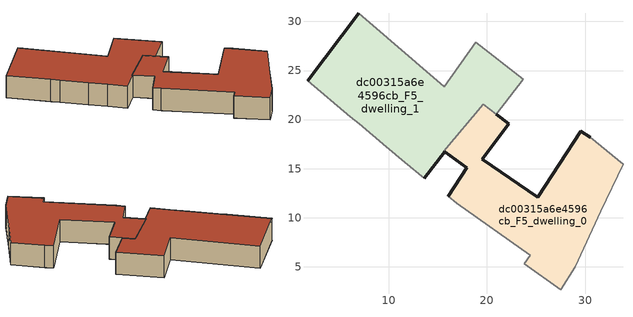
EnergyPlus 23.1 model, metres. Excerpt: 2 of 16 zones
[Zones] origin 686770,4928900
dc00315a6e4596cb_F5_dwelling_0
 floor to dc00315a6e4596cb_F4_dwelling_0 (EU_floor_Construction): 29,4.99 31.6,10.64 33.87,15.46 30.51,18.17 29.55,18.8 25.2,12.11 19.52,15.98 22.23,19.58 19.62,21.56 15.6,16.79 15.69,16.73 17.92,15.12 16.08,12.19 16.9,11.49 24.42,6.19 23.8,5.3 27.52,2.68 z15
 wall outside (EU_wall_Construction): 16.08,12.19 17.92,15.12 15.69,16.73 / 20.94,20.56 22.23,19.58 19.52,15.98 25.2,12.11 29.55,18.8 30.51,18.17 z15:18
 wall adiabatic (EU_wall_Construction): 30.51,18.17 33.87,15.46 31.6,10.64 29,4.99 27.52,2.68 23.8,5.3 24.42,6.19 16.9,11.49 16.08,12.19 z15:18; 20.94,20.56,18 20.93,20.57,15 20.94,20.56,15
 wall to dc00315a6e4596cb_F5_dwelling_1 (EU_wall_Construction): 15.69,16.73 15.6,16.79 / 15.6,16.8 19.62,21.56 20.93,20.57 z15:18; 15.6,16.8,17.99 15.6,16.79,15 15.6,16.8,15
 roof outside (EU_roof_Construction): 30.51,18.17 33.87,15.46 31.6,10.64 29,4.99 27.52,2.68 23.8,5.3 24.42,6.19 16.9,11.49 16.08,12.19 17.92,15.12 15.69,16.73 15.6,16.79 19.62,21.56 22.23,19.58 19.52,15.98 25.2,12.11 29.55,18.8 z18
dc00315a6e4596cb_F5_dwelling_1
 floor to dc00315a6e4596cb_F4_dwelling_1 (EU_floor_Construction): 20.93,20.57 23.69,24.12 18.84,27.88 15.65,23.35 6.95,30.82 1.71,23.94 6.06,20.31 6.97,19.56 9.74,17.26 11.63,15.68 13.59,14.05 15.69,16.73 15.6,16.8 19.62,21.56 z15
 wall outside (EU_wall_Construction): 1.71,23.94 6.95,30.82 / 15.69,16.73 13.59,14.05 z15:18
 wall adiabatic (EU_wall_Construction): 6.95,30.82 15.65,23.35 18.84,27.88 23.69,24.12 20.93,20.57 / 13.59,14.05 11.63,15.68 9.74,17.26 6.97,19.56 6.06,20.31 1.71,23.94 z15:18
 roof outside (EU_roof_Construction): 18.84,27.88 23.69,24.12 20.93,20.57 19.62,21.56 15.6,16.79 15.69,16.73 13.59,14.05 11.63,15.68 9.74,17.26 6.97,19.56 6.06,20.31 1.71,23.94 6.95,30.82 15.65,23.35 z18
[Building]
EU S2 Campaign: North Axis=0; Terrain=City; Solar Distribution=FullExterior
[Site:Location]
Bologna: Latitude=44.5; Longitude=11.25; Time Zone=1; Elevation=37
[SizingPeriod:WeatherFileDays]
AnnualSizingPeriod: Begin Month=1; Begin Day of Month=1; End Month=12; End Day of Month=31; Day of Week for Start Day=Monday; Use Weather File Daylight Saving Period=No; Use Weather File Rain and Snow Indicators=No
[MATERIAL]
EU_InternalMass_Material: Roughness=MediumRough; Thickness=0.1; Conductivity=1; Density=1800; Specific Heat=900; Thermal Absorptance=0.9; Solar Absorptance=0.7; Visible Absorptance=0.7
[MATERIAL:NOMASS] Roughness=MediumRough; Thermal Absorptance=0.9; Solar Absorptance=0.7; Visible Absorptance=0.7
Name | Thermal Resistance
EU_wall_NoMass | 0.905828
EU_roof_NoMass | 0.37593
EU_floor_NoMass | 0.67114
[CONSTRUCTION]
EU_wall_Construction: EU_wall_NoMass
EU_roof_Construction: EU_roof_NoMass
EU_floor_Construction: EU_floor_NoMass
EU_InternalMass_Construction: EU_InternalMass_Material
[ZONE] Type=1; Multiplier=1; Ceiling Height=autocalculate; Floor Area=autocalculate; Part of Total Floor Area=Yes
Name | Volume
dc00315a6e4596cb_F5_dwelling_0 | 446.725
dc00315a6e4596cb_F5_dwelling_1 | 492.302
[INTERNALMASS] Construction=EU_InternalMass_Construction
Name | Zone or ZoneList | Surface Area
dc00315a6e4596cb_F5_dwelling_0_EU_InternalMass | dc00315a6e4596cb_F5_dwelling_0 | 148.908
dc00315a6e4596cb_F5_dwelling_1_EU_InternalMass | dc00315a6e4596cb_F5_dwelling_1 | 164.097
[OTHEREQUIPMENT] Fuel Type=Electricity; Design Level Calculation Method=Watts/Area; Power per Zone Floor Area=1; Fraction Latent=0; Fraction Radiant=0; Fraction Lost=0; Carbon Dioxide Generation Rate=0; EndUse Subcategory=EU_Step8_InternalGains
Name | Zone or ZoneList or Space or SpaceList | Schedule
EU_Step8_InternalGain_dc00315a6e4596cb_F5_dwelling_0_f000 | dc00315a6e4596cb_F5_dwelling_0 | EU_Step8_GainSchedule_dc00315a6e4596cb_F5_dwelling_0_f000
EU_Step8_InternalGain_dc00315a6e4596cb_F5_dwelling_1_f000 | dc00315a6e4596cb_F5_dwelling_1 | EU_Step8_GainSchedule_dc00315a6e4596cb_F5_dwelling_1_f000
[ZONEVENTILATION:DESIGNFLOWRATE] Schedule=EU_AlwaysOn; Design Flow Rate Calculation Method=AirChanges/Hour; Air Changes per Hour=0.73129; Ventilation Type=Natural; Fan Pressure Rise=0; Fan Total Efficiency=1; Constant Term Coefficient=1; Temperature Term Coefficient=0; Velocity Term Coefficient=0; Velocity Squared Term Coefficient=0; Minimum Indoor Temperature=-100; Maximum Indoor Temperature=100; Delta Temperature=-100; Minimum Outdoor Temperature=-100; Maximum Outdoor Temperature=100; Maximum Wind Speed=40
Name | Zone or ZoneList or Space or SpaceList
EU_ConstantAir_dc00315a6e4596cb_F5_dwelling_0 | dc00315a6e4596cb_F5_dwelling_0
EU_ConstantAir_dc00315a6e4596cb_F5_dwelling_1 | dc00315a6e4596cb_F5_dwelling_1
[HVACTEMPLATE:ZONE:IDEALLOADSAIRSYSTEM] System Availability Schedule=EU_AlwaysOn; Maximum Heating Supply Air Temperature=50; Minimum Cooling Supply Air Temperature=13; Maximum Heating Supply Air Humidity Ratio=0.0156; Minimum Cooling Supply Air Humidity Ratio=0.0077; Heating Limit=NoLimit; Cooling Limit=NoLimit; Heating Availability Schedule=EU_AlwaysOn; Cooling Availability Schedule=EU_CoolingOff; Dehumidification Control Type=ConstantSensibleHeatRatio; Cooling Sensible Heat Ratio=0.7; Dehumidification Setpoint=60; Humidification Control Type=None; Humidification Setpoint=30; Outdoor Air Method=None; Outdoor Air Flow Rate per Person=0.00944; Outdoor Air Flow Rate per Zone Floor Area=0; Outdoor Air Flow Rate per Zone=0; Demand Controlled Ventilation Type=None; Outdoor Air Economizer Type=NoEconomizer; Heat Recovery Type=None; Sensible Heat Recovery Effectiveness=0.7; Latent Heat Recovery Effectiveness=0.65
Name | Template Thermostat
dc00315a6e4596cb_F5_dwelling_0 | EU_HeatOnly_dc00315a6e4596cb_F5_dwelling_0
dc00315a6e4596cb_F5_dwelling_1 | EU_HeatOnly_dc00315a6e4596cb_F5_dwelling_1
[SIZING:ZONE] Zone Cooling Design Supply Air Temperature Input Method=SupplyAirTemperature; Zone Cooling Design Supply Air Temperature=13; Zone Heating Design Supply Air Temperature Input Method=SupplyAirTemperature; Zone Heating Design Supply Air Temperature=50; Zone Cooling Design Supply Air Humidity Ratio=0.008; Zone Heating Design Supply Air Humidity Ratio=0.008; Cooling Design Air Flow Method=DesignDay; Cooling Design Air Flow Rate=0; Cooling Minimum Air Flow per Zone Floor Area=0.000762; Cooling Minimum Air Flow=0; Cooling Minimum Air Flow Fraction=0.2; Heating Design Air Flow Method=DesignDay; Heating Design Air Flow Rate=0; Heating Maximum Air Flow per Zone Floor Area=0.002032; Heating Maximum Air Flow=0.141576; Heating Maximum Air Flow Fraction=0.3; Account for Dedicated Outdoor Air System=No; Dedicated Outdoor Air System Control Strategy=NeutralSupplyAir; Dedicated Outdoor Air Low Setpoint Temperature for Design=autosize; Dedicated Outdoor Air High Setpoint Temperature for Design=autosize; Zone Load Sizing Method=Sensible Load Only No Latent Load; Zone Latent Cooling Design Supply Air Humidity Ratio Input Method=HumidityRatioDifference; Zone Cooling Design Supply Air Humidity Ratio Difference=0.005; Zone Latent Heating Design Supply Air Humidity Ratio Input Method=HumidityRatioDifference; Zone Humidification Design Supply Air Humidity Ratio Difference=0.005
dc00315a6e4596cb_F5_dwelling_0; dc00315a6e4596cb_F5_dwelling_1
[SCHEDULE:CONSTANT]
Name | Hourly Value
EU_AlwaysOn | 1
EU_CoolingOff | 0
[SCHEDULE:FILE] Column Number=1; Rows to Skip at Top=0; Number of Hours of Data=8760; Column Separator=Comma; Interpolate to Timestep=No; Minutes per Item=60; Adjust Schedule for Daylight Savings=Yes
Name | File
EU_Step8_GainSchedule_dc00315a6e4596cb_F5_dwelling_0_f000 | ../../schedules/dc00315a6e4596cb/dc00315a6e4596cb_F5_dwelling_0_f000_gain.csv
EU_Step8_GainSchedule_dc00315a6e4596cb_F5_dwelling_1_f000 | ../../schedules/dc00315a6e4596cb/dc00315a6e4596cb_F5_dwelling_1_f000_gain.csv
